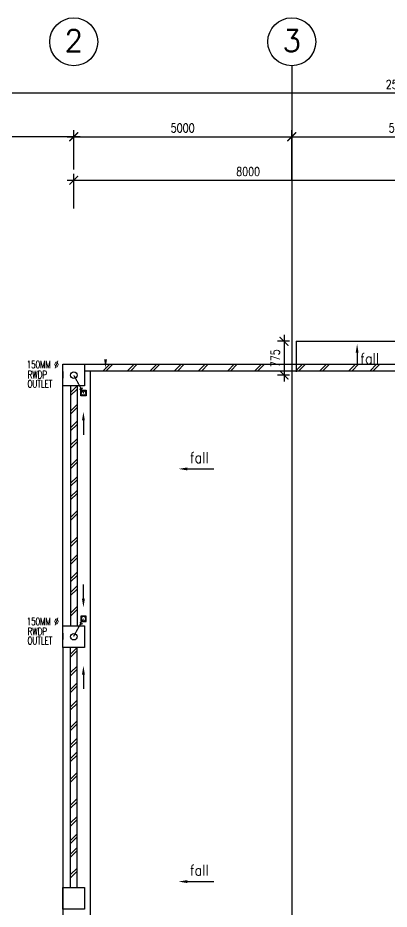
# Model space of a CAD drawing. Extents: x 2687779 to 2997471, y -863049 to -631414.
# Drawn here: x 2889222 to 2897738, y -796674 to -776230 of the extents above; entities that cross this region are included whole.
import ezdxf

# ---------------------------------------------------------------- set-up
doc = ezdxf.new("R2010")
doc.units = 0
doc.header["$LTSCALE"] = 10
doc.header["$MEASUREMENT"] = 0
doc.header["$PDMODE"] = 34
doc.linetypes.add('DIVIDE', pattern=[1.25, 0.5, -0.25, 0, -0.25, 0, -0.25])
doc.linetypes.add('HIDDEN', pattern=[0.375, 0.25, -0.125])
doc.layers.get('0').update_dxf_attribs({"linetype": 'CONTINUOUS'})
doc.layers.get('DEFPOINTS').update_dxf_attribs({"linetype": 'CONTINUOUS'})
for name, color, linetype in [('BEAM', 1, 'HIDDEN'), ('COL', 3, 'CONTINUOUS'), ('DIM', 7, 'CONTINUOUS'), ('FIT', 5, 'CONTINUOUS'), ('GRID-T', 7, 'CONTINUOUS'), ('H', 1, 'CONTINUOUS'), ('LINE', 7, 'CONTINUOUS'), ('PIPE', 5, 'DIVIDE'), ('RWDP', 145, 'CONTINUOUS'), ('SPEC', 7, 'CONTINUOUS'), ('T25', 7, 'CONTINUOUS'), ('WALL', 2, 'CONTINUOUS')]:
    doc.layers.add(name, color=color, linetype=linetype)
doc.styles.add('ROMANS', font='romans.shx', dxfattribs={"width": 0.8, "height": 100})
doc.styles.get("Standard").update_dxf_attribs({"font": 'ROMANS.SHX'})
doc.dimstyles.new('STANDARD$0', dxfattribs={"dimscale": 0, "dimtxt": 8, "dimasz": 6, "dimexe": 1, "dimexo": 1, "dimgap": 3, "dimtad": 1, "dimdec": 0, "dimlfac": -1, "dimrnd": 1, "dimzin": 0, "dimdsep": 46, "dimtxsty": 'Standard', "dimcen": 0, "dimclrd": 5, "dimclre": 250, "dimadec": 0, "dimazin": 0, "dimtfac": 1, "dimtdec": 4, "dimtofl": 0, "dimtmove": 0, "dimatfit": 3, "dimfxl": 1, "dimtolj": 1, "dimtzin": 0, "dimarcsym": 0})

# ---------------------------------------------------------------- blocks, each defined once
blk = doc.blocks.new('_ARCHTICK')
at = {"color": 0, "linetype": 'ByBlock', "const_width": 0.15}
blk.add_lwpolyline([(-0.5, -0.5), (0.5, 0.5)], dxfattribs=at)
blk = doc.blocks.new('*D106')
at = {"layer": 'DEFPOINTS', "color": 0, "transparency": 16777216}
for p in [(2885504, -777957), (2885504, -779505), (2910504, -779505)]:
    blk.add_point(p, dxfattribs=at)
at = {"layer": 'DIM', "color": 7, "lineweight": -2, "transparency": 16777216}
for p, q in [((2885504, -779355), (2885504, -777807)), ((2910504, -779355), (2910504, -777807)), ((2910654, -777957), (2885354, -777957))]:
    blk.add_line(p, q, dxfattribs=at)
at = {"layer": 'DIM', "color": 7, "lineweight": -2, "transparency": 16777216, "xscale": 200, "yscale": 200, "zscale": 200}
for p, rotation in [((2885504, -777957), 180.0000000117521), ((2910504, -777957), 1.175219921378812e-08)]:
    blk.add_blockref('_ARCHTICK', p, dxfattribs=dict(at, rotation=rotation))
at = {"layer": 'DIM', "color": 7, "transparency": 16777216, "insert": (2898004, -777757), "char_height": 200, "attachment_point": 5, "rotation": 0, "style": 'ROMANS'}
blk.add_mtext('\\A1;25000', dxfattribs=at)
blk = doc.blocks.new('*D107')
at = {"layer": 'DEFPOINTS', "color": 0, "transparency": 16777216}
for p in [(2895504, -778957), (2890504, -779858), (2895504, -779858)]:
    blk.add_point(p, dxfattribs=at)
at = {"layer": 'DIM', "color": 7, "lineweight": -2, "transparency": 16777216}
for p, q in [((2890504, -779708), (2890504, -778807)), ((2895504, -779708), (2895504, -778807)), ((2890354, -778957), (2895654, -778957))]:
    blk.add_line(p, q, dxfattribs=at)
at = {"layer": 'DIM', "color": 7, "lineweight": -2, "transparency": 16777216, "xscale": 200, "yscale": 200, "zscale": 200, "rotation": 180}
blk.add_blockref('_ARCHTICK', (2890504, -778957), dxfattribs=at)
at = {"layer": 'DIM', "color": 7, "lineweight": -2, "transparency": 16777216, "xscale": 200, "yscale": 200, "zscale": 200}
blk.add_blockref('_ARCHTICK', (2895504, -778957), dxfattribs=at)
at = {"layer": 'DIM', "color": 7, "transparency": 16777216, "insert": (2893004, -778757), "char_height": 200, "attachment_point": 5, "style": 'ROMANS'}
blk.add_mtext('\\A1;5000', dxfattribs=at)
blk = doc.blocks.new('*D108')
at = {"layer": 'DEFPOINTS', "color": 0, "transparency": 16777216}
for p in [(2890504, -779957), (2890504, -780751), (2898504, -780751)]:
    blk.add_point(p, dxfattribs=at)
at = {"layer": 'DIM', "color": 7, "lineweight": -2, "transparency": 16777216}
for p, q in [((2898654, -779957), (2890354, -779957)), ((2890504, -780601), (2890504, -779807)), ((2898504, -780601), (2898504, -779807))]:
    blk.add_line(p, q, dxfattribs=at)
at = {"layer": 'DIM', "color": 7, "lineweight": -2, "transparency": 16777216, "xscale": 200, "yscale": 200, "zscale": 200, "rotation": 180}
blk.add_blockref('_ARCHTICK', (2890504, -779957), dxfattribs=at)
at = {"layer": 'DIM', "color": 7, "lineweight": -2, "transparency": 16777216, "xscale": 200, "yscale": 200, "zscale": 200}
blk.add_blockref('_ARCHTICK', (2898504, -779957), dxfattribs=at)
at = {"layer": 'DIM', "color": 7, "transparency": 16777216, "insert": (2894504, -779757), "char_height": 200, "attachment_point": 5, "style": 'ROMANS'}
blk.add_mtext('\\A1;8000', dxfattribs=at)
blk = doc.blocks.new('*D109')
at = {"layer": 'DEFPOINTS', "color": 0, "transparency": 16777216}
for p in [(2900504, -778957), (2895504, -780108), (2900504, -780108)]:
    blk.add_point(p, dxfattribs=at)
at = {"layer": 'DIM', "color": 7, "lineweight": -2, "transparency": 16777216}
for p, q in [((2895504, -779958), (2895504, -778807)), ((2900504, -779958), (2900504, -778807)), ((2895354, -778957), (2900654, -778957))]:
    blk.add_line(p, q, dxfattribs=at)
at = {"layer": 'DIM', "color": 7, "lineweight": -2, "transparency": 16777216, "xscale": 200, "yscale": 200, "zscale": 200, "rotation": 180}
blk.add_blockref('_ARCHTICK', (2895504, -778957), dxfattribs=at)
at = {"layer": 'DIM', "color": 7, "lineweight": -2, "transparency": 16777216, "xscale": 200, "yscale": 200, "zscale": 200}
blk.add_blockref('_ARCHTICK', (2900504, -778957), dxfattribs=at)
at = {"layer": 'DIM', "color": 7, "transparency": 16777216, "insert": (2898004, -778757), "char_height": 200, "attachment_point": 5, "style": 'ROMANS'}
blk.add_mtext('\\A1;5000', dxfattribs=at)
blk = doc.blocks.new('*D110')
at = {"layer": 'DEFPOINTS', "color": 0, "transparency": 16777216}
for p in [(2885504, -778957), (2885504, -779858), (2890504, -779858)]:
    blk.add_point(p, dxfattribs=at)
at = {"layer": 'DIM', "color": 7, "lineweight": -2, "transparency": 16777216}
for p, q in [((2885504, -779708), (2885504, -778807)), ((2890504, -779708), (2890504, -778807)), ((2890654, -778957), (2885354, -778957))]:
    blk.add_line(p, q, dxfattribs=at)
at = {"layer": 'DIM', "color": 7, "lineweight": -2, "transparency": 16777216, "xscale": 200, "yscale": 200, "zscale": 200}
for p, rotation in [((2885504, -778957), 179.99999998825), ((2890504, -778957), 359.99999998825)]:
    blk.add_blockref('_ARCHTICK', p, dxfattribs=dict(at, rotation=rotation))
at = {"layer": 'DIM', "color": 7, "transparency": 16777216, "insert": (2888004, -778757), "char_height": 200, "attachment_point": 5, "rotation": 360, "style": 'ROMANS'}
blk.add_mtext('\\A1;5000', dxfattribs=at)
blk = doc.blocks.new('*D147')
at = {"layer": 'DEFPOINTS', "color": 0, "transparency": 16777216}
for p in [(2895604, -783649), (2895327, -784424), (2895604, -784424)]:
    blk.add_point(p, dxfattribs=at)
at = {"layer": 'WALL', "color": 7, "lineweight": -2, "transparency": 16777216}
for p, q in [((2895327, -783499), (2895327, -784574)), ((2895454, -783649), (2895177, -783649)), ((2895454, -784424), (2895177, -784424))]:
    blk.add_line(p, q, dxfattribs=at)
at = {"layer": 'WALL', "color": 7, "lineweight": -2, "transparency": 16777216, "xscale": 200, "yscale": 200, "zscale": 200}
for p, rotation in [((2895327, -783649), 90), ((2895327, -784424), 270)]:
    blk.add_blockref('_ARCHTICK', p, dxfattribs=dict(at, rotation=rotation))
at = {"layer": 'WALL', "color": 7, "transparency": 16777216, "insert": (2895127, -784037), "char_height": 200, "attachment_point": 5, "rotation": 90, "style": 'ROMANS'}
blk.add_mtext('\\A1;775', dxfattribs=at)
blk = doc.blocks.new('100FT')
at = {"layer": 'PIPE', "linetype": 'Continuous'}
blk.add_circle((0, 0), 50, dxfattribs=at)
blk = doc.blocks.new('A$C7CE3714C')
at = {"layer": 'FIT'}
blk.add_lwpolyline([(0, 0), (126, 0), (126, 126), (0, 126)], close=True, dxfattribs=at)
at = {"layer": 'FIT', "xscale": -1}
blk.add_blockref('100FT', (63, 66), dxfattribs=at)

msp = doc.modelspace()

# ---------------------------------------------------------------- linework, layer by layer
at = {"layer": 'BEAM', "color": 5, "linetype": 'Continuous'}
for p, q in [((2890254.5, -790174.1), (2890254.5, -784674.1)), ((2890254.5, -790674.1), (2890254.5, -814174.1))]:
    msp.add_line(p, q, dxfattribs=at)
at = {"layer": 'COL'}
for p, q in [((2890254.5, -784341), (2890254.5, -784491)), ((2890254.5, -790341), (2890254.5, -790491))]:
    msp.add_line(p, q, dxfattribs=at)
for points in [[(2890254.5, -784174.1), (2890754.5, -784174.1), (2890754.5, -784674.1), (2890254.5, -784674.1)], [(2890254.5, -790174.1), (2890754.5, -790174.1), (2890754.5, -790674.1), (2890254.5, -790674.1)], [(2890254.5, -796174.1), (2890754.5, -796174.1), (2890754.5, -796674.1), (2890254.5, -796674.1)]]:
    msp.add_lwpolyline(points, close=True, dxfattribs=at)
at = {"layer": 'GRID-T', "color": 7}
for centre in [(2890504.5, -776779.5), (2895504.5, -776779.5)]:
    msp.add_circle(centre, 550, dxfattribs=at)
at = {"layer": 'H'}
for p, q in [((2891178.7, -784324.1), (2891328.7, -784174.1)), ((2891249.4, -784324.1), (2891399.4, -784174.1)), ((2891739.1, -784324.1), (2891889.1, -784174.1)), ((2891809.8, -784324.1), (2891959.8, -784174.1)), ((2892258.1, -784324.1), (2892408.1, -784174.1)), ((2892328.8, -784324.1), (2892478.8, -784174.1)), ((2892818.6, -784324.1), (2892968.6, -784174.1)), ((2892889.3, -784324.1), (2893039.3, -784174.1)), ((2893368.6, -784324.1), (2893518.6, -784174.1)), ((2893439.4, -784324.1), (2893589.4, -784174.1)), ((2894034.6, -784324.1), (2894184.6, -784174.1)), ((2894105.4, -784324.1), (2894255.4, -784174.1)), ((2894657.5, -784324.1), (2894807.5, -784174.1)), ((2894728.2, -784324.1), (2894878.2, -784174.1)), ((2895599.6, -784324.1), (2895749.6, -784174.1)), ((2895670.3, -784324.1), (2895820.3, -784174.1)), ((2896149.6, -784324.1), (2896299.6, -784174.1)), ((2896220.4, -784324.1), (2896370.4, -784174.1)), ((2896815.6, -784324.1), (2896965.6, -784174.1)), ((2896886.4, -784324.1), (2897036.4, -784174.1)), ((2897301.6, -784324.1), (2897451.6, -784174.1)), ((2897372.4, -784324.1), (2897522.4, -784174.1)), ((2890429.5, -784824.1), (2890579.5, -784674.1)), ((2890429.5, -784894.8), (2890579.5, -784744.8)), ((2890429.5, -785249.3), (2890579.5, -785099.3)), ((2890429.5, -785320), (2890579.5, -785170)), ((2890429.5, -785633.5), (2890579.5, -785483.5)), ((2890429.5, -785704.2), (2890579.5, -785554.2)), ((2890429.5, -786033.5), (2890579.5, -785883.5)), ((2890429.5, -786104.2), (2890579.5, -785954.2)), ((2890429.5, -786504.2), (2890579.5, -786354.2)), ((2890429.5, -786574.9), (2890579.5, -786424.9)), ((2890429.5, -786904.2), (2890579.5, -786754.2)), ((2890429.5, -786974.9), (2890579.5, -786824.9)), ((2890429.5, -787217.6), (2890579.5, -787067.6)), ((2890429.5, -787288.4), (2890579.5, -787138.4)), ((2890429.5, -787688.4), (2890579.5, -787538.4)), ((2890429.5, -787759.1), (2890579.5, -787609.1)), ((2890429.5, -788289.1), (2890579.5, -788139.1)), ((2890429.5, -788359.8), (2890579.5, -788209.8)), ((2890429.5, -788696.8), (2890579.5, -788546.8)), ((2890429.5, -788767.6), (2890579.5, -788617.6)), ((2890429.5, -789096.8), (2890579.5, -788946.8)), ((2890429.5, -789167.6), (2890579.5, -789017.6)), ((2890429.5, -789410.3), (2890579.5, -789260.3)), ((2890429.5, -789481), (2890579.5, -789331)), ((2890429.5, -789881), (2890579.5, -789731)), ((2890429.5, -789951.7), (2890579.5, -789801.7)), ((2890429.5, -790824.1), (2890579.5, -790674.1)), ((2890429.5, -790894.8), (2890579.5, -790744.8)), ((2890429.5, -791249.3), (2890579.5, -791099.3)), ((2890429.5, -791320), (2890579.5, -791170)), ((2890429.5, -791633.5), (2890579.5, -791483.5)), ((2890429.5, -791704.2), (2890579.5, -791554.2)), ((2890429.5, -792033.5), (2890579.5, -791883.5)), ((2890429.5, -792104.2), (2890579.5, -791954.2)), ((2890429.5, -792504.2), (2890579.5, -792354.2)), ((2890429.5, -792574.9), (2890579.5, -792424.9)), ((2890429.5, -792904.2), (2890579.5, -792754.2)), ((2890429.5, -792974.9), (2890579.5, -792824.9)), ((2890429.5, -793217.6), (2890579.5, -793067.6)), ((2890429.5, -793288.4), (2890579.5, -793138.4)), ((2890429.5, -793688.4), (2890579.5, -793538.4)), ((2890429.5, -793759.1), (2890579.5, -793609.1)), ((2890429.5, -794289.1), (2890579.5, -794139.1)), ((2890429.5, -794359.8), (2890579.5, -794209.8)), ((2890429.5, -794696.8), (2890579.5, -794546.8)), ((2890429.5, -794767.6), (2890579.5, -794617.6)), ((2890429.5, -795096.8), (2890579.5, -794946.8)), ((2890429.5, -795167.6), (2890579.5, -795017.6)), ((2890429.5, -795410.3), (2890579.5, -795260.3)), ((2890429.5, -795481), (2890579.5, -795331)), ((2890429.5, -795881), (2890579.5, -795731)), ((2890429.5, -795951.7), (2890579.5, -795801.7))]:
    msp.add_line(p, q, dxfattribs=at)
at = {"layer": 'LINE', "color": 7, "linetype": 'Continuous'}
msp.add_line((2897003.1, -783908.9), (2897003.1, -784201.3), dxfattribs=at)
msp.add_solid([(2896969.7, -783908.9), (2897036.4, -783908.9), (2897003.1, -783708.9)], dxfattribs=at)
at = {"layer": 'RWDP', "color": 142, "linetype": 'HIDDEN'}
for p, q in [((2890504.5, -784432.2), (2890727.8, -784836.1)), ((2890504.5, -790416), (2890727.8, -790012.1))]:
    msp.add_line(p, q, dxfattribs=at)
at = {"layer": 'RWDP', "color": 142}
for points in [[(2890649.8, -784761.2), (2890664.3, -784713.2), (2890709.7, -784727)], [(2890649.8, -790087), (2890664.3, -790135), (2890709.7, -790121.2)]]:
    msp.add_lwpolyline(points, dxfattribs=at)
at = {"layer": 'RWDP', "color": 11}
for centre in [(2890504.5, -784424.1), (2890504.5, -790424.1)]:
    msp.add_circle(centre, 75, dxfattribs=at)
at = {"layer": 'SPEC', "color": 7}
for p, q in [((2893107.5, -786576.5), (2893717.5, -786576.5)), ((2893107.5, -796041.3), (2893717.5, -796041.3))]:
    msp.add_line(p, q, dxfattribs=at)
for points in [[(2891266.9, -784063.4), (2891233.6, -784263.4), (2891200.3, -784063.4)], [(2893107.5, -786609.8), (2893107.5, -786543.1), (2892907.5, -786576.5)], [(2893107.5, -796074.6), (2893107.5, -796007.9), (2892907.5, -796041.3)]]:
    msp.add_solid(points, dxfattribs=at)
at = {"layer": 'WALL', "color": 8}
msp.add_line((2895504.5, -777329.5), (2895504.5, -845750.6), dxfattribs=at)
at = {"layer": 'WALL'}
for p, q in [((2895604.5, -783649.1), (2898429.5, -783649.1)), ((2895604.5, -783649.1), (2895604.5, -784349.1)), ((2890754.5, -784174.1), (2898429.5, -784174.1)), ((2890754.5, -784324.1), (2898429.5, -784324.1)), ((2890429.5, -784674.1), (2890429.5, -790174.1)), ((2890579.5, -784674.1), (2890579.5, -790174.1)), ((2890429.5, -796174.1), (2890429.5, -790674.1)), ((2890579.5, -796174.1), (2890579.5, -790674.1))]:
    msp.add_line(p, q, dxfattribs=at)
at = {"layer": 'WALL', "color": 143}
msp.add_line((2890879.5, -784324.1), (2890879.5, -814349.1), dxfattribs=at)
at = {"layer": 'WALL', "color": 142}
for p, q in [((2890726.4, -785465.4), (2890726.4, -785793.8)), ((2890726.4, -789555.6), (2890726.4, -789227.2)), ((2890726.4, -791292.6), (2890726.4, -791621))]:
    msp.add_line(p, q, dxfattribs=at)
for points in [[(2890693, -785465.4), (2890759.7, -785465.4), (2890726.4, -785265.4)], [(2890693, -789555.6), (2890759.7, -789555.6), (2890726.4, -789755.6)], [(2890693, -791292.6), (2890759.7, -791292.6), (2890726.4, -791092.6)]]:
    msp.add_solid(points, dxfattribs=at)

# ---------------------------------------------------------------- block references
at = {"layer": 'T25', "xscale": -1, "rotation": 180}
msp.add_blockref('A$C7CE3714C', (2890664.8, -784770.4), dxfattribs=at)
at = {"layer": 'T25'}
msp.add_blockref('A$C7CE3714C', (2890664.8, -790077.8), dxfattribs=at)

# ---------------------------------------------------------------- texts
at = {"layer": 'GRID-T', "color": 3, "style": 'ROMANS'}
for s, p in [('2', (2890289.3, -777005.3)), ('3', (2895289.3, -777005.3))]:
    msp.add_text(s, height=500, dxfattribs=at).set_placement(p)
at = {"layer": 'RWDP', "color": 11, "style": 'ROMANS', "width": 0.7}
for s, p in [('150MM %%c', (2889425.1, -784267.8)), ('RWDP', (2889449.1, -784498.8)), ('OUTLET', (2889442.4, -784709.8)), ('150MM %%c', (2889425.1, -790158.8)), ('RWDP', (2889449.1, -790389.8)), ('OUTLET', (2889442.4, -790600.8))]:
    msp.add_text(s, height=170, dxfattribs=at).set_placement(p)
at = {"layer": 'SPEC', "color": 7, "style": 'ROMANS', "width": 0.85}
for p in [(2897076.8, -784170.5), (2893168.8, -786440.5), (2893168.8, -795905.3)]:
    msp.add_text('fall', height=250, dxfattribs=at).set_placement(p)

# ---------------------------------------------------------------- dimensions: what is measured, and where the dimension line sits
at = {"layer": 'DIM'}
for p1, p2, distance, picture, middle in [((2910504.5, -779505.2), (2885504.5, -779505.2), -1547.9, '*D106', (2898004.5, -777757.4)), ((2890504.5, -779857.5), (2885504.5, -779857.5), -900.2, '*D110', (2888004.5, -778757.4)), ((2890504.5, -779857.5), (2895504.5, -779857.5), 900.2, '*D107', (2893004.5, -778757.4)), ((2895504.5, -780107.9), (2900504.5, -780107.9), 1150.6, '*D109', (2898004.5, -778757.4)), ((2898504.5, -780751), (2890504.5, -780751), -793.7, '*D108', (2894504.5, -779757.4))]:
    dim = msp.add_aligned_dim(p1=p1, p2=p2, distance=distance, dimstyle='STANDARD$0', override={"dimscale": 100, "dimtxt": 2, "dimasz": 2, "dimexe": 1.5, "dimexo": 1.5, "dimgap": 1, "dimtxsty": 'ROMANS', "dimblk": 'ARCHTICK', "dimdle": 1.5, "dimclrd": 7, "dimclre": 7, "dimclrt": 7, "dimtdec": 0, "dimtmove": 2}, dxfattribs=at)
    dim.commit()
    dim.dimension.update_dxf_attribs({"geometry": picture, "text_midpoint": middle})
at = {"layer": 'WALL', "color": 8}
dim = msp.add_linear_dim(base=(2895326.9, -784424.1), p1=(2895604.5, -783649.1), p2=(2895604.5, -784424.1), angle=90, dimstyle='STANDARD$0', override={"dimscale": 100, "dimtxt": 2, "dimasz": 2, "dimexe": 1.5, "dimexo": 1.5, "dimgap": 1, "dimtxsty": 'ROMANS', "dimblk": 'ARCHTICK', "dimdle": 1.5, "dimclrd": 7, "dimclre": 7, "dimclrt": 7, "dimtdec": 0, "dimtmove": 2}, dxfattribs=at)
dim.commit()
dim.dimension.update_dxf_attribs({"geometry": '*D147', "text_midpoint": (2895126.9, -784036.6)})

doc.saveas('drawing.dxf')
